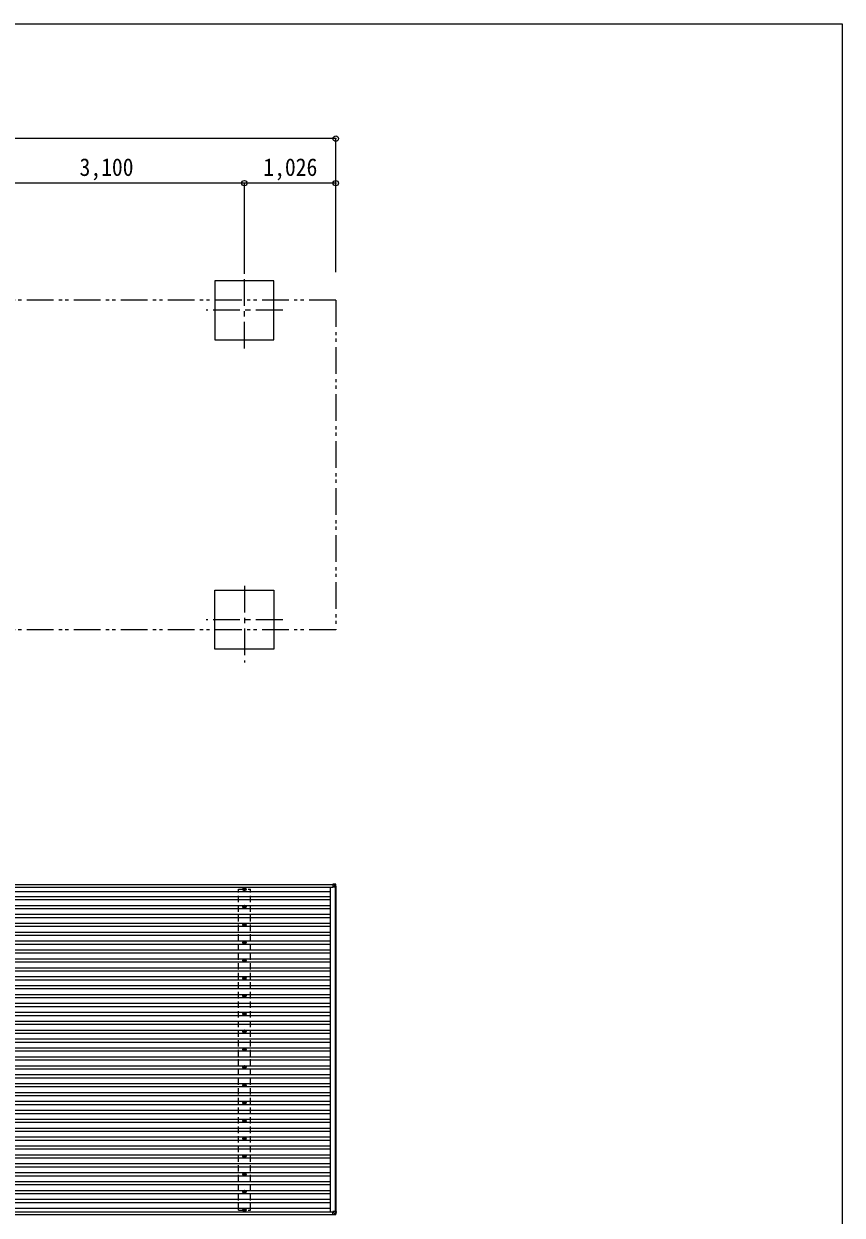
# Model space of a CAD drawing. Units: millimetres at full size, sheet at 1:60. Extents: x -16864 to 16864, y -11640 to 11640.
# Drawn here: x 6832 to 16016, y -1734 to 11640 of the extents above; entities that cross this region are included whole.
import ezdxf
from ezdxf.enums import TextEntityAlignment as Align

# ---------------------------------------------------------------- set-up
doc = ezdxf.new("R2010")
doc.units = ezdxf.units.MM
doc.header["$LTSCALE"] = 60
doc.header["$PDMODE"] = 32
doc.header["$PDSIZE"] = 60
for name, pattern in [('CHAIN1', [8, 5, -1, 1, -1]), ('DASHED1', [1.8, 1.2, -0.6]), ('DOUBLE_CHAIN1', [8.8, 5, -1, 0.6, -0.6, 0.6, -1])]:
    doc.linetypes.add(name, pattern=pattern)
for name, color, linetype, lineweight in [('1-1', 2, 'Continuous', 9), ('1-2', 134, 'Continuous', 9), ('1-3', 5, 'Continuous', 5), ('1-4', 2, 'DASHED1', 9), ('1-5', 6, 'Continuous', 9), ('1-8', 6, 'Continuous', 9), ('1-A', 4, 'CHAIN1', 9), ('F-0', 7, 'Continuous', 9)]:
    doc.layers.add(name, color=color, linetype=linetype, lineweight=lineweight)
doc.styles.add('ＭＳ ゴシック', font='')
doc.styles.get('ＭＳ ゴシック').set_extended_font_data('MS Gothic')

msp = doc.modelspace()

# ---------------------------------------------------------------- linework, layer by layer
at = {"layer": '1-1'}
for p, q in [((-958.13, 1899.97), (10271.48, 1899.97)), ((4673.09, 1978.47), (10299, 1978.47)), ((4673.09, 1949.47), (10298.98, 1949.47)), ((10271.48, 1949.47), (10271.48, -1696.53)), ((10328.47, -1694.23), (10328.47, 1947.99)), ((10333.07, 1947.99), (10333.07, -1694.23)), ((-958.13, -1656.03), (10271.48, -1656.03)), ((4673.09, -1696.53), (10298.98, -1696.53)), ((4673.09, -1725.53), (10299, -1725.53))]:
    msp.add_line(p, q, dxfattribs=at)
at = {"layer": '1-2', "color": 6}
for p, q in [((10332.94, 10350.85), (-1016.06, 10350.85)), ((9306.94, 9850.85), (6206.94, 9850.85)), ((10332.94, 9850.85), (9306.94, 9850.85))]:
    msp.add_line(p, q, dxfattribs=at)
at = {"layer": '1-2'}
for p, q in [((-958.13, 1843.97), (10271.48, 1843.97)), ((-958.13, 1808.97), (10271.48, 1808.97)), ((-958.13, 1743.97), (10271.48, 1743.97)), ((-958.13, 1708.97), (10271.48, 1708.97)), ((-958.13, 1643.97), (10271.48, 1643.97)), ((-958.13, 1608.97), (10271.48, 1608.97)), ((-958.13, 1543.97), (10271.48, 1543.97)), ((-958.13, 1508.97), (10271.48, 1508.97)), ((-958.13, 1443.97), (10271.48, 1443.97)), ((-958.13, 1408.97), (10271.48, 1408.97)), ((-958.13, 1343.97), (10271.48, 1343.97)), ((-958.13, 1308.97), (10271.48, 1308.97)), ((-958.13, 1243.97), (10271.48, 1243.97)), ((-958.13, 1208.97), (10271.48, 1208.97)), ((-958.13, 1143.97), (10271.48, 1143.97)), ((-958.13, 1108.97), (10271.48, 1108.97)), ((-958.13, 1043.97), (10271.48, 1043.97)), ((-958.13, 1008.97), (10271.48, 1008.97)), ((-958.13, 943.97), (10271.48, 943.97)), ((-958.13, 908.97), (10271.48, 908.97)), ((-958.13, 843.97), (10271.48, 843.97)), ((-958.13, 808.97), (10271.48, 808.97)), ((-958.13, 743.97), (10271.48, 743.97)), ((-958.13, 708.97), (10271.48, 708.97)), ((-958.13, 643.97), (10271.48, 643.97)), ((-958.13, 608.97), (10271.48, 608.97)), ((-958.13, 543.97), (10271.48, 543.97)), ((-958.13, 508.97), (10271.48, 508.97)), ((-958.13, 443.97), (10271.48, 443.97)), ((-958.13, 408.97), (10271.48, 408.97)), ((-958.13, 343.97), (10271.48, 343.97)), ((-958.13, 308.97), (10271.48, 308.97)), ((-958.13, 243.97), (10271.48, 243.97)), ((-958.13, 208.97), (10271.48, 208.97)), ((-958.13, 143.97), (10271.48, 143.97)), ((-958.13, 108.97), (10271.48, 108.97)), ((-958.13, 43.97), (10271.48, 43.97)), ((-958.13, 8.97), (10271.48, 8.97)), ((-958.13, -56.03), (10271.48, -56.03)), ((-958.13, -91.03), (10271.48, -91.03)), ((-958.13, -156.03), (10271.48, -156.03)), ((-958.13, -191.03), (10271.48, -191.03)), ((-958.13, -256.03), (10271.48, -256.03)), ((-958.13, -291.03), (10271.48, -291.03)), ((-958.13, -356.03), (10271.48, -356.03)), ((-958.13, -391.03), (10271.48, -391.03)), ((-958.13, -456.03), (10271.48, -456.03)), ((-958.13, -491.03), (10271.48, -491.03)), ((-958.13, -556.03), (10271.48, -556.03)), ((-958.13, -591.03), (10271.48, -591.03)), ((-958.13, -656.03), (10271.48, -656.03)), ((-958.13, -691.03), (10271.48, -691.03)), ((-958.13, -756.03), (10271.48, -756.03)), ((-958.13, -791.03), (10271.48, -791.03)), ((-958.13, -856.03), (10271.48, -856.03)), ((-958.13, -891.03), (10271.48, -891.03)), ((-958.13, -956.03), (10271.48, -956.03)), ((-958.13, -991.03), (10271.48, -991.03)), ((-958.13, -1056.03), (10271.48, -1056.03)), ((-958.13, -1091.03), (10271.48, -1091.03)), ((-958.13, -1156.03), (10271.48, -1156.03)), ((-958.13, -1191.03), (10271.48, -1191.03)), ((-958.13, -1256.03), (10271.48, -1256.03)), ((-958.13, -1291.03), (10271.48, -1291.03)), ((-958.13, -1356.03), (10271.48, -1356.03)), ((-958.13, -1391.03), (10271.48, -1391.03)), ((-958.13, -1456.03), (10271.48, -1456.03)), ((-958.13, -1491.03), (10271.48, -1491.03)), ((-958.13, -1556.03), (10271.48, -1556.03)), ((-958.13, -1591.03), (10271.48, -1591.03))]:
    msp.add_line(p, q, dxfattribs=at)
at = {"layer": '1-3'}
for p, q in [((9301.48, 1928.22), (9297.07, 1928.22)), ((9301.48, 1928.22), (9297.07, 1928.22)), ((9301.48, 1924.72), (9297.07, 1924.72)), ((9301.48, 1924.72), (9297.07, 1924.72)), ((9305.32, 1936.47), (9305.32, 1932.06)), ((9305.32, 1920.89), (9305.32, 1916.48)), ((9308.82, 1936.47), (9308.82, 1932.06)), ((9308.82, 1920.89), (9308.82, 1916.48)), ((9317.06, 1928.22), (9312.65, 1928.22)), ((9317.06, 1928.22), (9312.65, 1928.22)), ((9317.06, 1924.72), (9312.65, 1924.72)), ((9317.06, 1924.72), (9312.65, 1924.72)), ((9301.48, 1728.22), (9297.07, 1728.22)), ((9301.48, 1724.72), (9297.07, 1724.72)), ((9305.32, 1736.47), (9305.32, 1732.06)), ((9305.32, 1720.89), (9305.32, 1716.48)), ((9308.82, 1736.47), (9308.82, 1732.06)), ((9308.82, 1720.89), (9308.82, 1716.48)), ((9317.06, 1728.22), (9312.65, 1728.22)), ((9317.06, 1724.72), (9312.65, 1724.72)), ((9301.48, 1528.22), (9297.07, 1528.22)), ((9301.48, 1524.72), (9297.07, 1524.72)), ((9305.32, 1536.47), (9305.32, 1532.06)), ((9305.32, 1520.89), (9305.32, 1516.48)), ((9308.82, 1536.47), (9308.82, 1532.06)), ((9308.82, 1520.89), (9308.82, 1516.48)), ((9317.06, 1528.22), (9312.65, 1528.22)), ((9317.06, 1524.72), (9312.65, 1524.72)), ((9301.48, 1328.22), (9297.07, 1328.22)), ((9301.48, 1324.72), (9297.07, 1324.72)), ((9305.32, 1336.47), (9305.32, 1332.06)), ((9305.32, 1320.89), (9305.32, 1316.48)), ((9308.82, 1336.47), (9308.82, 1332.06)), ((9308.82, 1320.89), (9308.82, 1316.48)), ((9317.06, 1328.22), (9312.65, 1328.22)), ((9317.06, 1324.72), (9312.65, 1324.72)), ((9301.48, 1128.22), (9297.07, 1128.22)), ((9301.48, 1124.72), (9297.07, 1124.72)), ((9305.32, 1136.47), (9305.32, 1132.06)), ((9305.32, 1120.89), (9305.32, 1116.48)), ((9308.82, 1136.47), (9308.82, 1132.06)), ((9308.82, 1120.89), (9308.82, 1116.48)), ((9317.06, 1128.22), (9312.65, 1128.22)), ((9317.06, 1124.72), (9312.65, 1124.72)), ((9305.32, 936.47), (9305.32, 932.06)), ((9308.82, 936.47), (9308.82, 932.06)), ((9301.48, 928.22), (9297.07, 928.22)), ((9301.48, 924.72), (9297.07, 924.72)), ((9305.32, 920.89), (9305.32, 916.48)), ((9308.82, 920.89), (9308.82, 916.48)), ((9317.06, 928.22), (9312.65, 928.22)), ((9317.06, 924.72), (9312.65, 924.72)), ((9301.48, 728.22), (9297.07, 728.22)), ((9301.48, 724.72), (9297.07, 724.72)), ((9305.32, 736.47), (9305.32, 732.06)), ((9305.32, 720.89), (9305.32, 716.48)), ((9308.82, 736.47), (9308.82, 732.06)), ((9308.82, 720.89), (9308.82, 716.48)), ((9317.06, 728.22), (9312.65, 728.22)), ((9317.06, 724.72), (9312.65, 724.72)), ((9305.32, 536.47), (9305.32, 532.06)), ((9308.82, 536.47), (9308.82, 532.06)), ((9301.48, 528.22), (9297.07, 528.22)), ((9301.48, 524.72), (9297.07, 524.72)), ((9305.32, 520.89), (9305.32, 516.48)), ((9308.82, 520.89), (9308.82, 516.48)), ((9317.06, 528.22), (9312.65, 528.22)), ((9317.06, 524.72), (9312.65, 524.72)), ((9301.48, 328.22), (9297.07, 328.22)), ((9301.48, 324.72), (9297.07, 324.72)), ((9305.32, 336.47), (9305.32, 332.06)), ((9305.32, 320.89), (9305.32, 316.48)), ((9308.82, 336.47), (9308.82, 332.06)), ((9308.82, 320.89), (9308.82, 316.48)), ((9317.06, 328.22), (9312.65, 328.22)), ((9317.06, 324.72), (9312.65, 324.72)), ((9305.32, 136.47), (9305.32, 132.06)), ((9308.82, 136.47), (9308.82, 132.06)), ((9301.48, 128.22), (9297.07, 128.22)), ((9301.48, 124.72), (9297.07, 124.72)), ((9305.32, 120.89), (9305.32, 116.48)), ((9308.82, 120.89), (9308.82, 116.48)), ((9317.06, 128.22), (9312.65, 128.22)), ((9317.06, 124.72), (9312.65, 124.72)), ((9301.48, -71.78), (9297.07, -71.78)), ((9301.48, -75.28), (9297.07, -75.28)), ((9305.32, -63.53), (9305.32, -67.94)), ((9305.32, -79.11), (9305.32, -83.52)), ((9308.82, -63.53), (9308.82, -67.94)), ((9308.82, -79.11), (9308.82, -83.52)), ((9317.06, -71.78), (9312.65, -71.78)), ((9317.06, -75.28), (9312.65, -75.28)), ((9305.32, -263.53), (9305.32, -267.94)), ((9308.82, -263.53), (9308.82, -267.94)), ((9301.48, -271.78), (9297.07, -271.78)), ((9301.48, -275.28), (9297.07, -275.28)), ((9305.32, -279.11), (9305.32, -283.52)), ((9308.82, -279.11), (9308.82, -283.52)), ((9317.06, -271.78), (9312.65, -271.78)), ((9317.06, -275.28), (9312.65, -275.28)), ((9301.48, -471.78), (9297.07, -471.78)), ((9301.48, -475.28), (9297.07, -475.28)), ((9305.32, -463.53), (9305.32, -467.94)), ((9305.32, -479.11), (9305.32, -483.52)), ((9308.82, -463.53), (9308.82, -467.94)), ((9308.82, -479.11), (9308.82, -483.52)), ((9317.06, -471.78), (9312.65, -471.78)), ((9317.06, -475.28), (9312.65, -475.28)), ((9305.32, -663.53), (9305.32, -667.94)), ((9308.82, -663.53), (9308.82, -667.94)), ((9301.48, -671.78), (9297.07, -671.78)), ((9301.48, -675.28), (9297.07, -675.28)), ((9305.32, -679.11), (9305.32, -683.52)), ((9308.82, -679.11), (9308.82, -683.52)), ((9317.06, -671.78), (9312.65, -671.78)), ((9317.06, -675.28), (9312.65, -675.28)), ((9301.48, -871.78), (9297.07, -871.78)), ((9301.48, -875.28), (9297.07, -875.28)), ((9305.32, -863.53), (9305.32, -867.94)), ((9305.32, -879.11), (9305.32, -883.52)), ((9308.82, -863.53), (9308.82, -867.94)), ((9308.82, -879.11), (9308.82, -883.52)), ((9317.06, -871.78), (9312.65, -871.78)), ((9317.06, -875.28), (9312.65, -875.28)), ((9305.32, -1063.53), (9305.32, -1067.94)), ((9308.82, -1063.53), (9308.82, -1067.94)), ((9301.48, -1071.78), (9297.07, -1071.78)), ((9301.48, -1075.28), (9297.07, -1075.28)), ((9305.32, -1079.11), (9305.32, -1083.52)), ((9308.82, -1079.11), (9308.82, -1083.52)), ((9317.06, -1071.78), (9312.65, -1071.78)), ((9317.06, -1075.28), (9312.65, -1075.28)), ((9301.48, -1271.78), (9297.07, -1271.78)), ((9301.48, -1275.28), (9297.07, -1275.28)), ((9305.32, -1263.53), (9305.32, -1267.94)), ((9305.32, -1279.11), (9305.32, -1283.52)), ((9308.82, -1263.53), (9308.82, -1267.94)), ((9308.82, -1279.11), (9308.82, -1283.52)), ((9317.06, -1271.78), (9312.65, -1271.78)), ((9317.06, -1275.28), (9312.65, -1275.28)), ((9305.32, -1463.53), (9305.32, -1467.94)), ((9308.82, -1463.53), (9308.82, -1467.94)), ((9301.48, -1471.78), (9297.07, -1471.78)), ((9301.48, -1475.28), (9297.07, -1475.28)), ((9305.32, -1479.11), (9305.32, -1483.52)), ((9308.82, -1479.11), (9308.82, -1483.52)), ((9317.06, -1471.78), (9312.65, -1471.78)), ((9317.06, -1475.28), (9312.65, -1475.28)), ((9301.48, -1671.78), (9297.07, -1671.78)), ((9301.48, -1675.28), (9297.07, -1675.28)), ((9305.32, -1663.53), (9305.32, -1667.94)), ((9305.32, -1679.11), (9305.32, -1683.52)), ((9308.82, -1663.53), (9308.82, -1667.94)), ((9308.82, -1679.11), (9308.82, -1683.52)), ((9317.06, -1671.78), (9312.65, -1671.78)), ((9317.06, -1675.28), (9312.65, -1675.28))]:
    msp.add_line(p, q, dxfattribs=at)
for centre, radius in [((9307.07, 1926.47), 18.25), ((9307.07, 1926.47), 18.25), ((9307.07, 1926.47), 10.15), ((9307.07, 1926.47), 10.15), ((9307.07, 1926.47), 5.85), ((9307.07, 1926.47), 5.85), ((9307.07, 1926.47), 5.25), ((9307.07, 1926.47), 5.25), ((9307.07, 1726.47), 18.25), ((9307.07, 1726.47), 10.15), ((9307.07, 1726.47), 5.85), ((9307.07, 1726.47), 5.25), ((9307.07, 1526.47), 18.25), ((9307.07, 1526.47), 10.15), ((9307.07, 1526.47), 5.85), ((9307.07, 1526.47), 5.25), ((9307.07, 1326.47), 18.25), ((9307.07, 1326.47), 10.15), ((9307.07, 1326.47), 5.85), ((9307.07, 1326.47), 5.25), ((9307.07, 1126.47), 18.25), ((9307.07, 1126.47), 10.15), ((9307.07, 1126.47), 5.85), ((9307.07, 1126.47), 5.25), ((9307.07, 926.47), 18.25), ((9307.07, 926.47), 10.15), ((9307.07, 926.47), 5.85), ((9307.07, 926.47), 5.25), ((9307.07, 726.47), 18.25), ((9307.07, 726.47), 10.15), ((9307.07, 726.47), 5.85), ((9307.07, 726.47), 5.25), ((9307.07, 526.47), 18.25), ((9307.07, 526.47), 10.15), ((9307.07, 526.47), 5.85), ((9307.07, 526.47), 5.25), ((9307.07, 326.47), 18.25), ((9307.07, 326.47), 10.15), ((9307.07, 326.47), 5.85), ((9307.07, 326.47), 5.25), ((9307.07, 126.47), 18.25), ((9307.07, 126.47), 10.15), ((9307.07, 126.47), 5.85), ((9307.07, 126.47), 5.25), ((9307.07, -73.53), 18.25), ((9307.07, -73.53), 10.15), ((9307.07, -73.53), 5.85), ((9307.07, -73.53), 5.25), ((9307.07, -273.53), 18.25), ((9307.07, -273.53), 10.15), ((9307.07, -273.53), 5.85), ((9307.07, -273.53), 5.25), ((9307.07, -473.53), 18.25), ((9307.07, -473.53), 10.15), ((9307.07, -473.53), 5.85), ((9307.07, -473.53), 5.25), ((9307.07, -673.53), 18.25), ((9307.07, -673.53), 10.15), ((9307.07, -673.53), 5.85), ((9307.07, -673.53), 5.25), ((9307.07, -873.53), 18.25), ((9307.07, -873.53), 10.15), ((9307.07, -873.53), 5.85), ((9307.07, -873.53), 5.25), ((9307.07, -1073.53), 18.25), ((9307.07, -1073.53), 10.15), ((9307.07, -1073.53), 5.85), ((9307.07, -1073.53), 5.25), ((9307.07, -1273.53), 18.25), ((9307.07, -1273.53), 10.15), ((9307.07, -1273.53), 5.85), ((9307.07, -1273.53), 5.25), ((9307.07, -1473.53), 18.25), ((9307.07, -1473.53), 10.15), ((9307.07, -1473.53), 5.85), ((9307.07, -1473.53), 5.25), ((9307.07, -1673.53), 18.25), ((9307.07, -1673.53), 10.15), ((9307.07, -1673.53), 5.85), ((9307.07, -1673.53), 5.25)]:
    msp.add_circle(centre, radius, dxfattribs=at)
at = {"layer": '1-4'}
for p, q in [((9240.07, 1926.47), (9374.07, 1926.47)), ((9240.07, -1676.28), (9240.07, 1926.47)), ((9374.07, -1676.28), (9374.07, 1926.47)), ((9240.07, -1676.28), (9374.07, -1676.28))]:
    msp.add_line(p, q, dxfattribs=at)
at = {"layer": '1-5'}
for p, q in [((10299.01, 1980.39), (10298.98, 1947.99)), ((10298.98, 1947.99), (10329.44, 1978.43)), ((10331.4, 1947.99), (10298.98, 1947.99)), ((10329.44, 1978.53), (10299.01, 1980.39)), ((10299.03, 1982.29), (10329.59, 1980.42)), ((10329.44, 1978.43), (10329.44, 1978.53)), ((10331.4, 1947.99), (10329.54, 1978.48)), ((10329.59, 1980.42), (10331.63, 1980.42)), ((10333.33, 1947.99), (10331.4, 1947.99)), ((10331.46, 1978.55), (10333.33, 1947.99)), ((10333.5, 1978.55), (10331.46, 1978.55)), ((10335.4, 1947.99), (10333.33, 1947.99)), ((10335.4, 1947.99), (10333.5, 1978.55)), ((10298.98, -1694.23), (10329.44, -1724.67)), ((10331.4, -1694.23), (10298.98, -1694.23)), ((10299.01, -1726.63), (10298.98, -1694.23)), ((10329.44, -1724.77), (10299.01, -1726.63)), ((10299.03, -1728.53), (10329.59, -1726.66)), ((10329.44, -1724.67), (10329.44, -1724.77)), ((10331.4, -1694.23), (10329.54, -1724.72)), ((10329.59, -1726.66), (10331.63, -1726.66)), ((10333.33, -1694.23), (10331.4, -1694.23)), ((10331.46, -1724.78), (10333.33, -1694.23)), ((10333.5, -1724.78), (10331.46, -1724.78)), ((10335.4, -1694.23), (10333.33, -1694.23)), ((10335.4, -1694.23), (10333.5, -1724.78))]:
    msp.add_line(p, q, dxfattribs=at)
for points in [[(10331.63, 1980.42), (10301.1, 1982.29), (10299.03, 1982.29)], [(10331.63, -1726.66), (10301.1, -1728.53), (10299.03, -1728.53)]]:
    msp.add_lwpolyline(points, dxfattribs=at)
for centre, radius, start, end in [((10356.13, 1977.35), 26.72, 173.41108, 177.48081), ((10330.53, 1968.62), 9.96, 84.66252, 96.32369), ((10329.46, 1978.42), 2, 3.49707, 86.49707), ((10330.53, -1714.86), 9.96, 263.67631, 275.33748), ((10356.13, -1723.59), 26.72, 182.51919, 186.58892), ((10329.46, -1724.66), 2, 273.50293, 356.50293)]:
    msp.add_arc(centre, radius, start, end, dxfattribs=at)
for centre, major_axis, ratio, start_param, end_param in [((10299.03, 1980.29), (0, 2), 0.014285, 0.00000004, 1.51853424), ((10331.64, 1942.41), (-2.1, 36.07), 0.055318, 0.00008501, 0.04915209), ((10329.46, 1978.42), (2, 0.12), 0.02541, 0.01429512, 1.53282932), ((10331.51, 1978.42), (-0.66, 1.89), 0.999297, 4.43756182, 5.8861851), ((10299.03, -1726.52), (0, -2), 0.014285, 4.76465107, 6.28318527), ((10331.64, -1688.65), (-2.1, -36.07), 0.055318, 6.23403321, 6.2831003), ((10329.46, -1724.66), (2, -0.12), 0.02541, 4.75035599, 6.26889019), ((10331.51, -1724.66), (-0.66, -1.89), 0.999297, 0.39700021, 1.84562349)]:
    msp.add_ellipse(centre, major_axis=major_axis, ratio=ratio, start_param=start_param, end_param=end_param, dxfattribs=at)
at = {"layer": '1-8'}
for p, q in [((10332.94, 8852.85), (10332.94, 10350.85)), ((9306.94, 8852.85), (9306.94, 9850.85))]:
    msp.add_line(p, q, dxfattribs=at)
for p in [(10332.94, 10350.85), (9306.94, 9850.85), (10332.94, 9850.85)]:
    msp.add_point(p, dxfattribs=at)
at = {"layer": '1-A'}
for p, q in [((9307.08, 7993.85), (9307.08, 8853.85)), ((9737.13, 8423.85), (8877.08, 8423.85)), ((9307.08, 5330.85), (9307.08, 4470.85)), ((9737.13, 4950.85), (8877.08, 4950.85))]:
    msp.add_line(p, q, dxfattribs=at)
at = {"layer": '1-A', "color": 7, "linetype": 'DOUBLE_CHAIN1'}
msp.add_line((10332.94, 8539.35), (-1015.93, 8539.35), dxfattribs=at)
at = {"layer": '1-A', "linetype": 'Continuous'}
for points in [[(8977.08, 8093.85), (9637.13, 8093.85), (9637.13, 8753.85), (8977.08, 8753.85)], [(8977.08, 5280.85), (9637.13, 5280.85), (9637.13, 4620.85), (8977.08, 4620.85)]]:
    msp.add_lwpolyline(points, close=True, dxfattribs=at)
at = {"layer": '1-A', "color": 7, "linetype": 'DOUBLE_CHAIN1'}
msp.add_lwpolyline([(10332.94, 8539.35), (10332.94, 4835.35), (-1015.93, 4835.35)], dxfattribs=at)
at = {"layer": 'F-0', "color": 5, "lineweight": 5}
for p, q in [((-16864.12, 11640), (16015.88, 11640)), ((16015.88, 11640), (16015.88, -11640))]:
    msp.add_line(p, q, dxfattribs=at)

# ---------------------------------------------------------------- texts
at = {"layer": '1-8', "color": 7, "style": 'ＭＳ ゴシック', "width": 0.9}
for s, p in [('3,100', (7456.94, 9873.19)), ('1,026', (9519.94, 9873.19))]:
    msp.add_text(s, height=197.9, dxfattribs=at).set_placement(p, align=Align.BOTTOM_LEFT)

doc.saveas('drawing.dxf')
